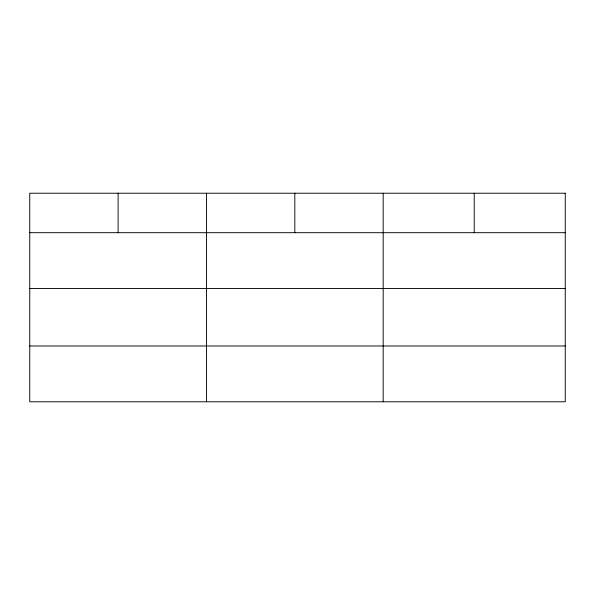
<?xml version="1.0" encoding="UTF-8"?>
<svg xmlns="http://www.w3.org/2000/svg" width="595" height="595" viewBox="0 0 595 595"><rect width="100%" height="100%" fill="white"/><g stroke="black" fill="none" stroke-linecap="round" stroke-linejoin="round"><path stroke-width="0.89" d="M29.75 232.69L565.25 232.69M29.75 288.486L565.25 288.486M29.75 345.978L565.25 345.978M474.215 193.226L474.215 232.69M383.18 193.226L383.18 401.774M294.822 193.226L294.822 232.69M206.465 193.226L206.465 401.774M118.108 193.226L118.108 232.69M565.25 193.226L29.75 193.226L29.75 401.774L565.25 401.774L565.25 193.226"/></g></svg>
